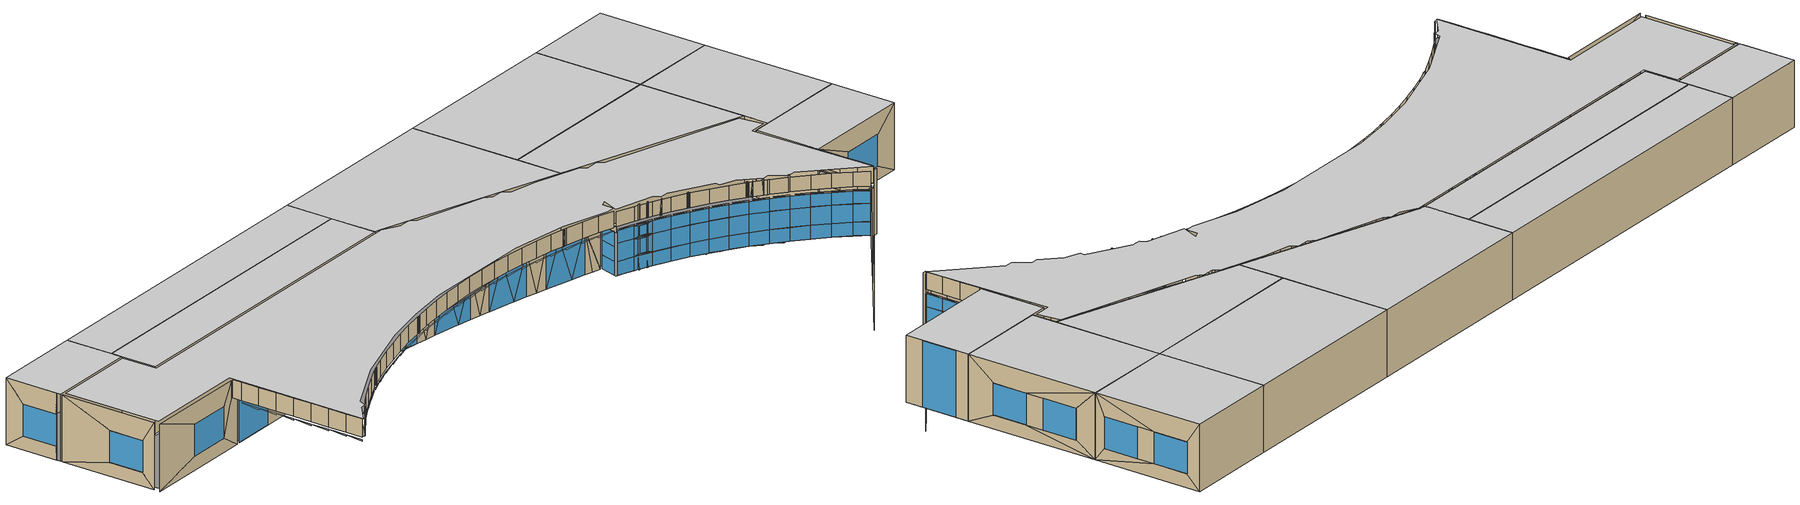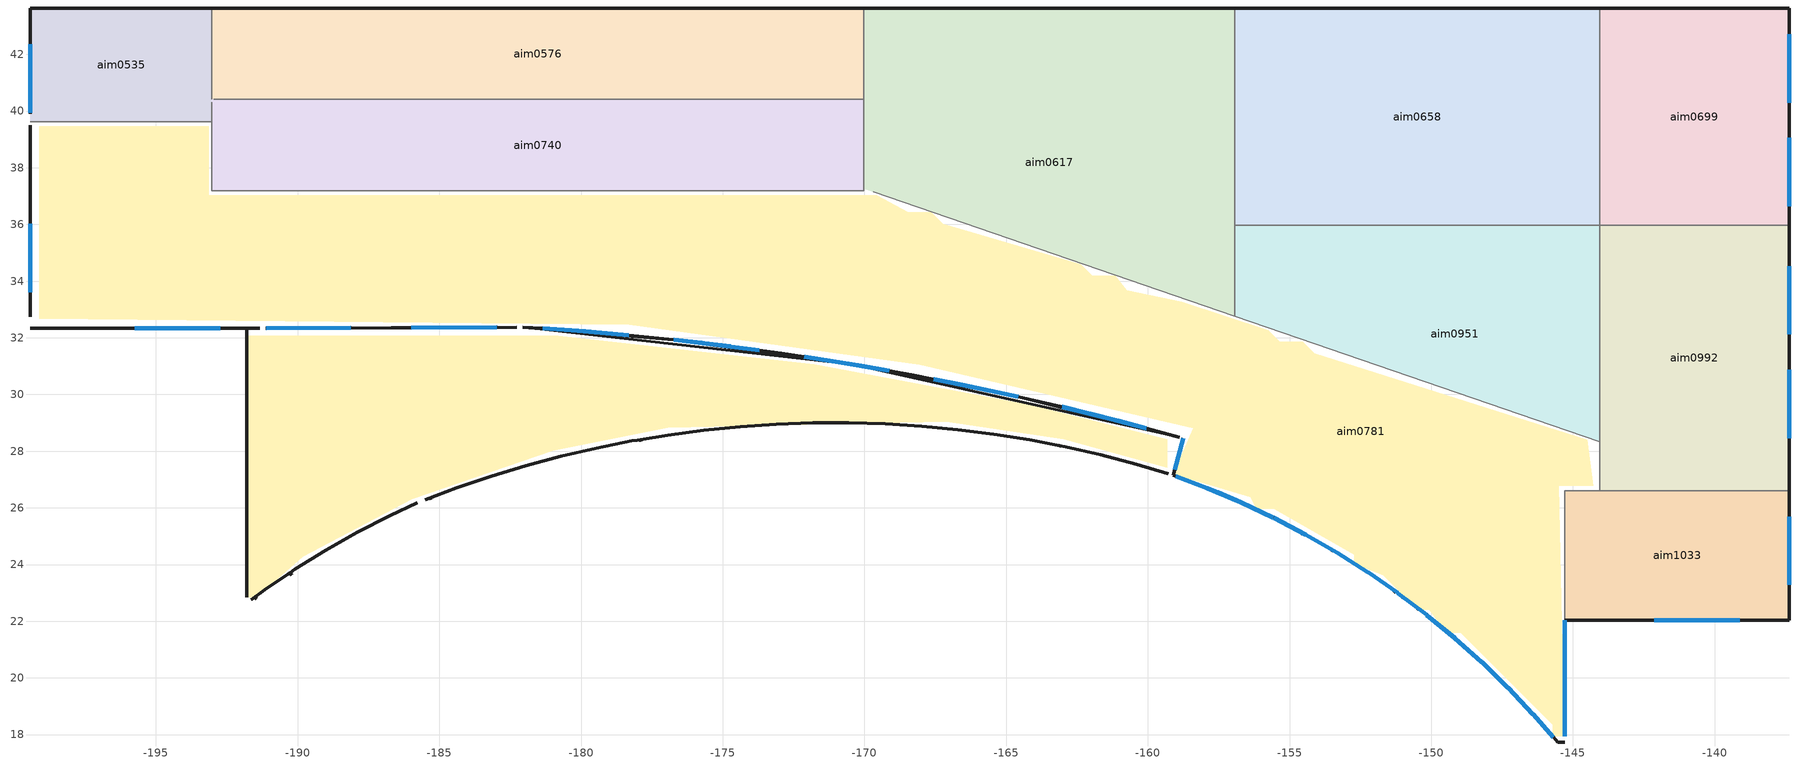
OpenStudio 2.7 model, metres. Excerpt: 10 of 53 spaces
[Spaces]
aim0535
 floor to aim2339: -199.43,39.63 -199.43,43.64 -193.03,43.64 -193.03,39.63 z12.5
 wall outside: -193.03,43.64 -199.43,43.64 z12.5:16.97; -199.43,42.37 -199.43,39.93 z13.41:15.55; -199.43,39.91,12.5 -199.43,39.91,16.97 -199.43,39.93,15.55 -199.43,39.93,13.41; -199.43,39.91,12.5 -199.43,39.93,13.41 -199.43,42.37,13.41 -199.43,43.64,12.5; -199.43,39.91,16.97 -199.43,43.64,16.97 -199.43,42.37,15.55 -199.43,39.93,15.55; -199.43,42.37,13.41 -199.43,42.37,15.55 -199.43,43.64,16.97 -199.43,43.64,12.5
 wall to aim0781: -199.43,39.63 -193.03,39.63 z12.5:16.97
 wall to aim0576: -193.03,40.41 -193.03,43.64 z12.5:16.97
 wall to aim0740: -193.03,39.63 -193.03,40.31 z12.5:16.97
 window: -199.43,42.36 -199.43,39.94 z13.42:15.54
 ceiling to aim0015: -193.03,39.63 -193.03,43.64 -199.43,43.64 -199.43,39.63 z16.97
aim0576
 floor to aim2380: -193.03,40.41 -193.03,43.64 -170.03,43.64 -170.03,40.41 z12.5
 wall outside: -170.03,43.64 -193.03,43.64 z12.5:16.97
 wall to aim0617: -170.03,40.41 -170.03,43.64 z12.5:16.97
 wall to aim0740: -192.95,40.41 -170.03,40.41 z12.5:16.97
 ceiling to aim0059: -170.03,40.41 -170.03,43.64 -193.03,43.64 -193.03,40.41 z16.97
aim0617
 floor to aim2421: -170.03,37.27 -170.03,43.64 -156.93,43.64 -156.93,32.76 z12.5
 wall outside: -156.93,43.64 -170.03,43.64 z12.5:16.97
 wall to aim0740: -170.03,40.41 -170.03,37.19 z12.5:16.97
 wall to aim0781: -169.69,37.15 -156.93,32.76 z12.5:16.97
 wall to aim0658: -156.93,35.97 -156.93,43.64 z12.5:16.97
 wall to aim0951: -156.93,32.76 -156.93,35.97 z12.5:16.97
 ceiling to aim0103: -156.93,32.76 -156.93,43.64 -170.03,43.64 -170.03,37.27 z16.97
aim0658
 floor to aim2462: -156.93,35.97 -156.93,43.64 -144.06,43.64 -144.06,35.97 z12.5
 wall outside: -144.06,43.64 -156.93,43.64 z12.5:16.97
 wall to aim0699: -144.06,35.97 -144.06,43.64 z12.5:16.97
 wall to aim0951: -156.93,35.97 -144.06,35.97 z12.5:16.97
 ceiling to aim0147: -144.06,35.97 -144.06,43.64 -156.93,43.64 -156.93,35.97 z16.97
aim0699
 floor to aim2503: -144.06,35.97 -144.06,43.64 -137.37,43.64 -137.37,35.97 z12.5
 wall outside: -137.37,43.64 -144.06,43.64 z12.5:16.97; -137.37,36.63 -137.37,39.07 -137.37,40.29 -137.37,42.72 z13.41:15.55; -137.37,35.97,12.5 -137.37,43.64,12.5 -137.37,42.72,13.41 -137.37,40.29,13.41; -137.37,42.72,13.41 -137.37,43.64,12.5 -137.37,43.64,16.97 -137.37,42.72,15.55; -137.37,35.97,16.97 -137.37,40.29,15.55 -137.37,42.72,15.55 -137.37,43.64,16.97; -137.37,35.97,12.5 -137.37,40.29,13.41 -137.37,39.07,13.41 -137.37,36.63,13.41; -137.37,35.97,12.5 -137.37,36.63,13.41 -137.37,36.63,15.55 -137.37,35.97,16.97; -137.37,35.97,16.97 -137.37,36.63,15.55 -137.37,39.07,15.55 -137.37,40.29,15.55
 wall to aim0992: -144.06,35.97 -137.37,35.97 z12.5:16.97
 window: -137.37,40.3 -137.37,42.71 / -137.37,36.64 -137.37,39.05 z13.42:15.54
 ceiling to aim0191: -137.37,35.97 -137.37,43.64 -144.06,43.64 -144.06,35.97 z16.97
aim0740
 floor to aim2544: -193.03,37.19 -193.03,40.41 -170.03,40.41 -170.03,37.19 z12.5
 wall to aim0781: -193.03,39.63 -193.03,37.19 -170.03,37.19 z12.5:16.97
 ceiling to aim0235: -170.03,37.19 -170.03,40.41 -193.03,40.41 -193.03,37.19 z16.97
aim0781
 floor outside: -191.74,22.85 -191.74,32.08 -180.8,32.08 -171.78,31.06 -164.18,29.64 -159.31,28.43 -159.31,27.41 -162.96,28.43 -167.11,29.04 -176.95,28.83 -181,28.02 -185.97,26.3 -189.82,24.27 -191.44,22.85 z15.75
 floor to aim2585: -199.13,32.67 -199.13,39.47 -193.13,39.47 -193.13,37.03 -169.57,37.03 -168.45,36.42 -167.64,36.42 -167.24,36.02 -162.36,34.59 -161.95,34.19 -161.14,34.19 -160.74,33.68 -158.81,33.27 -155.76,32.26 -155.35,31.85 -154.54,31.85 -154.13,31.45 -144.49,28.4 -144.28,26.78 -145.5,26.78 -145.3,17.94 -145.71,17.94 -145.71,18.35 -148.96,21.6 -149.46,21.6 -150.07,22.41 -150.48,22.41 -151.7,23.63 -152.71,24.03 -152.71,24.34 -155.56,25.96 -156.17,25.96 -156.37,26.37 -159.11,27.18 -158.4,28.81 -168.05,31.04 -178.31,32.46 z12.5
 wall outside: -145.54,17.74 -145.28,17.74 z12.5:16.87; -177.95,28.38 -177.9,28.39 -177.85,28.4 / -185.36,26.32 -185.31,26.34 -185.26,26.35 / -190.28,23.63 -190.24,23.66 -190.2,23.69 / -191.52,22.78 -191.48,22.81 -191.44,22.84 z15.75:16.87; -151.34,23.07 -151.3,23.04 -151.26,23.01 / -154.61,25.12 -154.56,25.09 -154.52,25.07 / -157.07,26.33 -157.02,26.31 -156.97,26.29 / -157.63,26.57 -157.58,26.55 -157.53,26.53 z15.84:16.87; -191.79,32.34 -191.79,31.7 -191.79,30.42 -191.79,29.14 -191.79,27.86 -191.79,26.57 -191.79,25.29 -191.79,24.01 -191.79,22.84 z15.75:16.97; -158.75,28.45 -159.06,27.33 z12.5:13.42; -158.75,28.45 -159.06,27.33 z13.42:14.4; -158.75,28.45 -159.06,27.33 z14.4:15.38; -158.75,28.45 -159.11,27.15 z15.38:15.75; -145.28,17.99 -145.28,19.17 -145.28,20.45 -145.28,21.84 z12.5:13.38; -145.28,17.94 -145.28,17.99 -145.28,19.17 -145.28,20.45 -145.28,22.04 z13.38:14.66; -145.28,17.94 -145.28,17.99 -145.28,19.17 -145.28,20.45 -145.28,22.04 / -156.72,26.2 -155.56,25.65 -154.43,25.05 -153.32,24.41 -152.23,23.72 -151.18,22.99 -150.16,22.22 -149.17,21.4 -148.21,20.55 -147.29,19.65 -146.41,18.72 -145.7,17.9 / -159.01,27.11 -157.9,26.7 z14.66:15.51; -145.28,17.99 -145.28,19.17 -145.28,20.45 -145.28,21.84 / -149.24,21.47 -149.17,21.4 z15.81:16.97; -145.28,17.94 -145.28,17.99 / -149.17,21.4 -148.21,20.55 -147.29,19.65 -146.41,18.72 -145.7,17.9 / -159.1,27.15 -157.9,26.7 -157.63,26.58 -157.54,26.54 -157.09,26.35 -157,26.31 -156.72,26.2 -155.56,25.65 -154.43,25.05 -153.32,24.41 -152.23,23.72 -151.18,22.99 -150.24,22.28 -150.16,22.22 -149.24,21.47 z15.81:16.8; -156.72,26.2 -155.56,25.65 -154.43,25.05 -153.32,24.41 -152.23,23.72 -151.18,22.99 -150.16,22.22 -149.17,21.4 -148.21,20.55 -147.29,19.65 -146.41,18.72 -145.7,17.9 / -159.01,27.11 -157.9,26.7 z12.53:13.44; -156.72,26.2 -155.56,25.65 -154.43,25.05 -153.32,24.41 -152.23,23.72 -151.18,22.99 -150.16,22.22 -149.17,21.4 -148.21,20.55 -147.29,19.65 -146.41,18.72 -145.7,17.9 / -159.01,27.11 -157.9,26.7 z13.44:14.66; -157.63,26.58 -157.54,26.54 -157.09,26.35 -157,26.31 z13.54:14.56; -157.54,26.54 -157.09,26.35 z14.76:15.42; -185.5,26.29 -184.39,26.7 -183.18,27.11 -181.95,27.49 -180.71,27.82 -179.46,28.11 -178.2,28.36 -178.01,28.39 / -177.91,28.41 -176.94,28.57 -175.67,28.74 -174.39,28.87 -173.11,28.95 -171.83,29 -170.55,29 -169.26,28.96 -167.98,28.88 -166.71,28.76 -165.43,28.6 -164.17,28.4 -163.2,28.21 -163.1,28.19 -162.91,28.15 -161.66,27.87 -160.42,27.54 -159.28,27.21 / -191.64,22.75 -191.16,23.1 -190.35,23.66 / -190.27,23.72 -190.1,23.83 -189.02,24.51 -187.9,25.14 -186.76,25.72 -185.77,26.18 z15.78:16.89; -178.01,28.39 -177.91,28.41 / -190.35,23.66 -190.27,23.72 z15.75:16.89; -199.43,36.03 -199.43,33.59 / -195.76,32.34 -192.72,32.34 z13.41:15.55; -186,32.36 -182.96,32.38 / -191.12,32.34 -188.12,32.35 z12.5:15.54; -145.6,17.81,9.34 -145.54,17.74,6.19 -145.54,17.74,15.65; -145.73,17.97,15.65 -145.6,17.81,9.34 -145.64,17.85,15.65; -145.64,17.85,15.65 -145.6,17.81,9.34 -145.54,17.74,15.65; -153.51,24.51,12.5 -153.47,24.48,12.5 -153.47,24.48,13.38 -153.51,24.51,12.94; -153.56,24.53,12.5 -153.51,24.51,12.5 -153.51,24.51,12.94; -157.03,26.32,12.5 -156.99,26.3,12.5 -156.99,26.3,13.38 -157.03,26.32,12.94; -157.08,26.34,12.5 -157.03,26.32,12.5 -157.03,26.32,12.94; -157.59,26.56,12.5 -157.55,26.54,12.5 -157.55,26.54,13.38 -157.59,26.56,12.94; -157.64,26.58,12.5 -157.59,26.56,12.5 -157.59,26.56,12.94; -153.51,24.51,13.58 -153.47,24.48,13.58 -153.47,24.48,14.57 -153.51,24.51,14.07; -153.56,24.53,13.58 -153.51,24.51,13.58 -153.51,24.51,14.07; -157.03,26.32,13.58 -156.99,26.3,13.58 -156.99,26.3,14.57 -157.03,26.32,14.07; -157.08,26.34,13.58 -157.03,26.32,13.58 -157.03,26.32,14.07; -157.59,26.56,13.58 -157.55,26.54,13.58 -157.55,26.54,14.57 -157.59,26.56,14.07; -157.64,26.58,13.58 -157.59,26.56,13.58 -157.59,26.56,14.07; -163.11,28.19,15.75 -163.06,28.18,15.75 -163.06,28.18,16.87 -163.11,28.19,16.31; -163.17,28.2,15.75 -163.11,28.19,15.75 -163.11,28.19,16.31; -156.19,25.93,15.75 -156.14,25.91,15.75 -156.14,25.91,16.87 -156.19,25.93,16.31; -156.24,25.95,15.75 -156.19,25.93,15.75 -156.19,25.93,16.31; -150.49,22.44,16.36 -150.45,22.41,15.84 -150.45,22.41,16.87 -150.49,22.44,16.87; -150.53,22.47,16.87 -150.49,22.44,16.36 -150.49,22.44,16.87; -151.06,22.86,15.84 -151.01,22.83,15.84 -151.01,22.83,16.87 -151.06,22.86,16.36; -151.1,22.89,15.84 -151.06,22.86,15.84 -151.06,22.86,16.36; -145.28,20.45,15.61 -145.28,21.84,15.51 -145.28,21.84,15.61; -145.28,19.17,15.61 -145.28,20.45,15.51 -145.28,20.45,15.61; -145.28,17.99,15.61 -145.28,19.17,15.51 -145.28,19.17,15.61; -157.9,26.7,12.53 -157.63,26.58,12.53 -157.63,26.58,13.35 -157.54,26.54,12.53 -157.09,26.35,12.53 -157.09,26.35,13.35 -157,26.31,12.53 -156.72,26.2,12.53 -156.72,26.2,13.44 -157.9,26.7,13.44; -157.09,26.35,12.53 -157,26.31,12.53 -157.09,26.35,13.35; -157.63,26.58,12.53 -157.54,26.54,12.53 -157.63,26.58,13.35; -157.09,26.35,13.54 -156.72,26.2,13.44 -157,26.31,13.54; -157.54,26.54,13.54 -156.72,26.2,13.44 -157.09,26.35,13.54; -157,26.31,13.54 -156.72,26.2,13.44 -156.72,26.2,14.66 -157,26.31,14.56; -157.09,26.35,14.56 -157,26.31,14.56 -156.72,26.2,14.66; -157.54,26.54,14.56 -157.09,26.35,14.56 -156.72,26.2,14.66; -157.9,26.7,13.44 -157.54,26.54,13.54 -157.63,26.58,13.54; -157.9,26.7,13.44 -156.72,26.2,13.44 -157.54,26.54,13.54; -157.9,26.7,13.44 -157.63,26.58,13.54 -157.63,26.58,14.56 -157.9,26.7,14.66; -157.9,26.7,14.66 -157.63,26.58,14.56 -157.54,26.54,14.56; -157.9,26.7,14.66 -157.54,26.54,14.56 -156.72,26.2,14.66; -157.09,26.35,14.76 -156.72,26.2,14.66 -157,26.31,14.76; -157.54,26.54,14.76 -156.72,26.2,14.66 -157.09,26.35,14.76; -157,26.31,14.76 -156.72,26.2,14.66 -156.72,26.2,15.51 -157,26.31,15.42; -157.09,26.35,15.42 -157,26.31,15.42 -156.72,26.2,15.51; -157.54,26.54,15.42 -157.09,26.35,15.42 -156.72,26.2,15.51; -157.9,26.7,14.66 -157.54,26.54,14.76 -157.63,26.58,14.76; -157.9,26.7,14.66 -156.72,26.2,14.66 -157.54,26.54,14.76; -157.9,26.7,14.66 -157.63,26.58,14.76 -157.63,26.58,15.42 -157.9,26.7,15.51; -157.9,26.7,15.51 -157.63,26.58,15.42 -157.54,26.54,15.42; -157.9,26.7,15.51 -157.54,26.54,15.42 -156.72,26.2,15.51; -146.41,18.72,15.61 -145.7,17.9,15.51 -145.7,17.9,15.61; -147.29,19.65,15.61 -146.41,18.72,15.51 -146.41,18.72,15.61; -148.21,20.55,15.61 -147.29,19.65,15.51 -147.29,19.65,15.61; -149.17,21.4,15.61 -148.21,20.55,15.51 -148.21,20.55,15.61; -150.16,22.22,15.61 -149.17,21.4,15.51 -149.17,21.4,15.61; -151.18,22.99,15.61 -150.16,22.22,15.51 -150.16,22.22,15.61; -152.23,23.72,15.61 -151.18,22.99,15.51 -151.18,22.99,15.61; -153.32,24.41,15.61 -152.23,23.72,15.51 -152.23,23.72,15.61; -154.43,25.05,15.61 -153.32,24.41,15.51 -153.32,24.41,15.61; -155.56,25.65,15.61 -154.43,25.05,15.51 -154.43,25.05,15.61; -156.72,26.2,15.61 -155.56,25.65,15.51 -155.56,25.65,15.61; -157.9,26.7,15.61 -156.72,26.2,15.51 -156.72,26.2,15.61; -159.01,27.11,15.61 -157.9,26.7,15.51 -157.9,26.7,15.61; -199.43,32.74,12.5 -199.43,32.74,16.97 -199.43,33.59,15.55 -199.43,33.59,13.41; -199.43,32.74,12.5 -199.43,33.59,13.41 -199.43,36.03,13.41 -199.43,39.5,12.5; -199.43,32.74,16.97 -199.43,39.5,16.97 -199.43,36.03,15.55 -199.43,33.59,15.55; -199.43,36.03,13.41 -199.43,36.03,15.55 -199.43,39.5,16.97 -199.43,39.5,12.5; -192.72,32.34,13.41 -191.33,32.34,12.5 -191.33,32.34,15.75 -191.94,32.34,15.75; -199.43,32.34,12.5 -191.33,32.34,12.5 -192.72,32.34,13.41 -195.76,32.34,13.41; -192.72,32.34,13.41 -191.94,32.34,15.75 -191.94,32.34,16.97 -192.72,32.34,15.55; -199.43,32.34,12.5 -195.76,32.34,13.41 -195.76,32.34,15.55 -199.43,32.34,16.97; -199.43,32.34,16.97 -195.76,32.34,15.55 -192.72,32.34,15.55 -191.94,32.34,16.97; -191.12,32.34,15.54 -188.12,32.35,15.54 -188.12,32.35,12.5 -186,32.36,12.5 -186,32.36,15.54 -182.96,32.38,15.54 -182.96,32.38,12.5 -182.26,32.38,12.5 -182.26,32.38,15.75 -191.12,32.34,15.75; -182.06,32.38,12.5 -181.36,32.34,15.54 -182.06,32.38,15.75; -182.06,32.38,15.75 -181.36,32.34,15.54 -179.33,32.18,15.54; -182.06,32.38,15.75 -179.33,32.18,15.54 -178.32,32.09,15.54; -182.06,32.38,15.75 -178.32,32.09,15.54 -176.73,31.93,15.54; -176.73,31.93,15.54 -174.71,31.69,15.54 -170.38,31.05,15.75; -182.06,32.38,15.75 -176.73,31.93,15.54 -170.38,31.05,15.75; -174.71,31.69,15.54 -173.71,31.56,15.54 -170.38,31.05,15.75; -173.71,31.56,15.54 -172.13,31.33,15.54 -170.38,31.05,15.75; -173.71,31.56,15.54 -172.92,31.45,12.5 -172.13,31.33,15.54; -178.32,32.09,15.54 -177.26,31.99,12.5 -176.73,31.93,15.54; -182.06,32.38,12.5 -181.71,32.36,12.5 -181.36,32.34,15.54; -181.71,32.36,12.5 -181.36,32.34,12.5 -181.36,32.34,15.54; -178.32,32.09,12.5 -177.26,31.99,12.5 -178.32,32.09,15.54; -177.26,31.99,12.5 -176.73,31.93,12.5 -176.73,31.93,15.54; -173.71,31.56,12.5 -172.92,31.45,12.5 -173.71,31.56,15.54; -172.92,31.45,12.5 -172.13,31.33,12.5 -172.13,31.33,15.54; -172.13,31.33,15.54 -170.12,31.01,15.54 -170.38,31.05,15.75; -170.38,31.05,15.75 -169.12,30.84,15.54 -167.55,30.54,15.54; -170.38,31.05,15.75 -167.55,30.54,15.54 -165.56,30.14,15.54; -170.38,31.05,15.75 -170.12,31.01,15.54 -169.12,30.84,15.54; -169.12,30.84,15.54 -168.34,30.69,12.5 -167.55,30.54,15.54; -164.57,29.92,15.54 -163.01,29.56,15.54 -158.9,28.49,15.75; -170.38,31.05,15.75 -165.56,30.14,15.54 -164.57,29.92,15.54; -163.01,29.56,15.54 -161.04,29.07,15.54 -158.9,28.49,15.75; -161.04,29.07,15.54 -160.06,28.81,15.54 -158.9,28.49,15.75; -160.06,28.81,15.54 -158.9,28.49,12.5 -158.9,28.49,15.75; -164.57,29.92,15.54 -163.79,29.74,12.5 -163.01,29.56,15.54; -170.38,31.05,15.75 -164.57,29.92,15.54 -158.9,28.49,15.75; -169.12,30.84,12.5 -168.34,30.69,12.5 -169.12,30.84,15.54; -168.34,30.69,12.5 -167.55,30.54,12.5 -167.55,30.54,15.54; -163.79,29.74,12.5 -163.01,29.56,12.5 -163.01,29.56,15.54; -164.57,29.92,12.5 -163.79,29.74,12.5 -164.57,29.92,15.54; -160.06,28.81,12.5 -159.48,28.66,12.5 -160.06,28.81,15.54; -160.06,28.81,15.54 -159.48,28.66,12.5 -158.9,28.49,12.5; -181.36,32.34,12.5 -180.35,32.26,15.54 -181.36,32.34,15.54; -181.36,32.34,12.5 -179.84,32.22,12.5 -180.35,32.26,15.54; -179.84,32.22,12.5 -178.32,32.09,12.5 -178.32,32.09,15.54; -180.35,32.26,15.54 -179.84,32.22,12.5 -178.32,32.09,15.54; -163.01,29.56,12.5 -162.03,29.32,15.54 -163.01,29.56,15.54; -163.01,29.56,12.5 -161.04,29.07,12.5 -162.03,29.32,15.54; -161.04,29.07,12.5 -160.06,28.81,12.5 -160.06,28.81,15.54; -162.03,29.32,15.54 -161.04,29.07,12.5 -160.06,28.81,15.54; -167.55,30.54,12.5 -166.56,30.34,15.54 -167.55,30.54,15.54; -167.55,30.54,12.5 -165.56,30.14,12.5 -166.56,30.34,15.54; -165.56,30.14,12.5 -164.57,29.92,12.5 -164.57,29.92,15.54; -166.56,30.34,15.54 -165.56,30.14,12.5 -164.57,29.92,15.54; -172.13,31.33,12.5 -171.12,31.18,15.54 -172.13,31.33,15.54; -172.13,31.33,12.5 -170.12,31.01,12.5 -171.12,31.18,15.54; -170.12,31.01,12.5 -169.12,30.84,12.5 -169.12,30.84,15.54; -171.12,31.18,15.54 -170.12,31.01,12.5 -169.12,30.84,15.54; -176.73,31.93,12.5 -175.72,31.82,15.54 -176.73,31.93,15.54; -176.73,31.93,12.5 -174.71,31.69,12.5 -175.72,31.82,15.54; -174.71,31.69,12.5 -173.71,31.56,12.5 -173.71,31.56,15.54; -175.72,31.82,15.54 -174.71,31.69,12.5 -173.71,31.56,15.54
 wall to aim1033: -145.28,22.04 -145.28,26.61 -144.06,26.61 z12.5:16.97
 wall to aim0992: -144.06,26.61 -144.06,28.32 z12.5:16.97
 wall to aim0951: -144.06,28.32 -156.93,32.76 z12.5:16.97
 window: -158.75,28.45 -159.06,27.34 z12.5:13.41; -158.75,28.45 -159.06,27.34 z13.42:14.4; -158.75,28.45 -159.06,27.34 z14.41:15.37; -145.28,20.46 -145.28,21.83 / -145.28,19.18 -145.28,20.45 / -145.28,18 -145.28,19.17 z12.5:13.37; -145.28,20.46 -145.28,22.03 / -145.28,19.18 -145.28,20.45 / -145.28,18 -145.28,19.17 z13.39:14.66; -145.28,17.94 -145.28,17.99 z13.38:14.66; -145.28,20.46 -145.28,22.03 / -145.28,19.18 -145.28,20.45 / -145.28,18 -145.28,19.17 / -147.29,19.65 -146.41,18.72 / -146.41,18.72 -145.7,17.9 / -148.21,20.54 -147.3,19.66 / -149.16,21.4 -148.22,20.55 / -150.15,22.22 -149.17,21.41 / -151.17,22.99 -150.16,22.22 / -152.23,23.72 -151.18,23 / -153.31,24.41 -152.24,23.73 / -154.42,25.05 -153.32,24.41 / -155.56,25.65 -154.43,25.06 / -156.72,26.19 -155.57,25.65 / -159.01,27.11 -157.91,26.7 z14.67:15.51; -145.28,17.94 -145.28,17.99 z14.66:15.51; -146.41,18.72 -145.7,17.9 / -147.29,19.65 -146.42,18.72 / -148.21,20.54 -147.3,19.66 / -149.16,21.4 -148.22,20.55 / -150.15,22.22 -149.17,21.41 / -151.17,22.99 -150.16,22.22 / -152.23,23.72 -151.18,23 / -153.31,24.41 -152.24,23.73 / -154.42,25.05 -153.32,24.41 / -155.56,25.65 -154.43,25.06 / -156.72,26.19 -155.57,25.65 / -159.01,27.11 -157.91,26.7 z12.53:13.44; -146.41,18.72 -145.7,17.91 / -147.29,19.65 -146.42,18.72 / -148.21,20.54 -147.3,19.66 / -149.16,21.4 -148.22,20.55 / -150.15,22.21 -149.17,21.41 / -151.17,22.99 -150.16,22.22 / -152.23,23.72 -151.18,23 / -153.31,24.41 -152.24,23.73 / -154.42,25.05 -153.32,24.41 / -155.56,25.65 -154.43,25.06 / -156.72,26.19 -155.57,25.65 / -159.01,27.11 -157.91,26.7 z13.45:14.66; -157.63,26.58 -157.54,26.54 / -157.54,26.54 -157.09,26.35 / -157.09,26.35 -157,26.31 z13.55:14.56; -157.54,26.54 -157.09,26.35 z14.76:15.42; -199.43,36.02 -199.43,33.6 / -195.75,32.34 -192.73,32.34 z13.42:15.54; -185.99,32.36 -182.97,32.38 / -191.11,32.34 -188.13,32.35 z12.51:15.53; -157.9,26.69,12.53 -157.63,26.58,12.53 -157.63,26.58,13.36 -157.54,26.54,12.53 -157.09,26.35,12.53 -157.09,26.35,13.36 -156.99,26.31,12.53 -156.73,26.2,12.53 -156.73,26.2,13.44 -157.9,26.69,13.44; -157.09,26.35,12.53 -157,26.31,12.53 -157.09,26.35,13.35; -157.63,26.58,12.53 -157.54,26.54,12.53 -157.63,26.58,13.35; -157.09,26.35,13.54 -156.72,26.2,13.44 -157,26.31,13.54; -157.54,26.54,13.54 -156.72,26.2,13.44 -157.09,26.35,13.54; -156.99,26.31,13.55 -156.72,26.2,13.45 -156.72,26.2,14.66 -156.99,26.31,14.56; -157.09,26.35,14.56 -157,26.31,14.56 -156.72,26.2,14.66; -157.54,26.54,14.56 -157.09,26.35,14.56 -156.72,26.2,14.66; -157.9,26.7,13.44 -157.54,26.54,13.54 -157.63,26.58,13.54; -157.9,26.7,13.44 -156.72,26.2,13.44 -157.54,26.54,13.54; -157.9,26.7,13.45 -157.63,26.58,13.55 -157.63,26.58,14.56 -157.9,26.7,14.66; -157.9,26.7,14.66 -157.63,26.58,14.56 -157.54,26.54,14.56; -157.9,26.7,14.66 -157.54,26.54,14.56 -156.72,26.2,14.66; -157.54,26.54,14.76 -156.72,26.2,14.66 -157.09,26.35,14.76; -156.99,26.31,14.76 -156.72,26.2,14.66 -156.72,26.2,15.51 -156.99,26.31,15.42; -157.54,26.54,15.42 -157.09,26.35,15.42 -156.72,26.2,15.51; -157.9,26.7,14.66 -156.72,26.2,14.66 -157.54,26.54,14.76; -157.9,26.7,14.66 -157.63,26.58,14.76 -157.63,26.58,15.42 -157.9,26.7,15.51; -157.9,26.7,15.51 -157.54,26.54,15.42 -156.72,26.2,15.51; -181.36,32.34,12.51 -180.35,32.26,15.54 -181.35,32.34,15.54; -181.35,32.34,12.5 -179.85,32.23,12.51 -180.35,32.26,15.53; -179.83,32.22,12.5 -178.33,32.09,12.51 -178.32,32.09,15.53; -180.33,32.26,15.53 -179.84,32.22,12.51 -178.33,32.09,15.54; -163.01,29.56,12.51 -162.03,29.32,15.54 -163.01,29.56,15.54; -163,29.56,12.51 -161.05,29.07,12.51 -162.03,29.32,15.53; -161.03,29.07,12.5 -160.07,28.81,12.5 -160.06,28.81,15.54; -162.01,29.32,15.54 -161.04,29.07,12.51 -160.07,28.82,15.54; -167.55,30.54,12.51 -166.56,30.34,15.54 -167.54,30.54,15.54; -167.54,30.54,12.51 -165.57,30.14,12.51 -166.56,30.34,15.53; -165.55,30.13,12.5 -164.57,29.92,12.5 -164.57,29.92,15.54; -166.54,30.34,15.54 -165.56,30.14,12.51 -164.58,29.92,15.54; -172.13,31.33,12.51 -171.13,31.18,15.54 -172.12,31.33,15.54; -172.11,31.33,12.51 -170.13,31.01,12.51 -171.12,31.18,15.53; -170.11,31.01,12.5 -169.13,30.84,12.5 -169.12,30.84,15.54; -171.11,31.17,15.54 -170.12,31.01,12.51 -169.13,30.84,15.54; -176.73,31.93,12.51 -175.73,31.82,15.54 -176.72,31.93,15.54; -176.72,31.93,12.51 -174.73,31.69,12.51 -175.72,31.82,15.53; -174.71,31.69,12.5 -173.71,31.56,12.5 -173.71,31.56,15.54; -175.71,31.81,15.54 -174.71,31.69,12.51 -173.72,31.56,15.54
 ceiling to aim0279: -191.71,32.67 -191.71,22.81 -190.49,23.83 -190.09,23.83 -189.88,24.34 -185.92,26.37 -181.05,27.99 -178.1,28.6 -175.06,29.01 -167.03,29.01 -162.97,28.4 -159.72,27.38 -159.11,27.38 -159.11,28.2 -158.6,28.4 -159.11,27.18 -156.37,26.37 -156.17,25.96 -155.56,25.96 -152.71,24.34 -152.71,24.03 -151.7,23.63 -150.48,22.41 -150.07,22.41 -149.26,21.39 -148.75,21.39 -145.3,17.94 -145.5,26.78 -144.28,26.78 -144.49,28.4 -154.13,31.45 -154.54,31.85 -155.35,31.85 -155.76,32.26 -158.81,33.27 -160.74,33.68 -161.14,34.19 -161.95,34.19 -162.36,34.59 -167.24,36.02 -167.64,36.42 -168.45,36.42 -169.57,37.03 -193.13,37.03 -193.13,39.47 -199.13,39.47 -199.13,32.67 z16.97
aim0951
 floor to aim2725: -156.93,32.76 -156.93,35.97 -144.06,35.97 -144.06,28.32 z12.5
 wall to aim0992: -144.06,28.32 -144.06,35.97 z12.5:16.97
 ceiling to aim0404: -144.06,28.32 -144.06,35.97 -156.93,35.97 -156.93,32.76 z16.97
aim0992
 floor to aim2766: -144.06,26.61 -144.06,35.97 -137.37,35.97 -137.37,26.61 z12.5
 wall outside: -137.37,28.45 -137.37,30.89 -137.37,32.11 -137.37,34.55 z13.41:15.55; -137.37,30.89,13.41 -137.37,35.97,12.5 -137.37,34.55,13.41 -137.37,32.11,13.41; -137.37,34.55,13.41 -137.37,35.97,12.5 -137.37,35.97,16.97 -137.37,34.55,15.55; -137.37,30.89,15.55 -137.37,32.11,15.55 -137.37,34.55,15.55 -137.37,35.97,16.97; -137.37,26.61,12.5 -137.37,35.97,12.5 -137.37,30.89,13.41 -137.37,28.45,13.41; -137.37,26.61,12.5 -137.37,28.45,13.41 -137.37,28.45,15.55 -137.37,26.61,16.97; -137.37,26.61,16.97 -137.37,28.45,15.55 -137.37,30.89,15.55 -137.37,35.97,16.97
 wall to aim1033: -144.06,26.61 -137.37,26.61 z12.5:16.97
 window: -137.37,28.46 -137.37,30.88 / -137.37,32.12 -137.37,34.53 z13.42:15.54
 ceiling to aim0448: -137.37,26.61 -137.37,35.97 -144.06,35.97 -144.06,26.61 z16.97
aim1033
 floor to aim2807: -145.28,22.04 -145.28,26.61 -137.37,26.61 -137.37,22.04 z12.5
 wall outside: -142.14,22.04 -139.1,22.04 z13.41:15.55; -137.37,22.04 -137.37,23.27 -137.37,25.71 -137.37,26.61 z12.5:16.97; -145.28,22.04,16.97 -142.14,22.04,15.55 -139.1,22.04,15.55 -137.37,22.04,16.97; -139.1,22.04,13.41 -137.37,22.04,12.5 -137.37,22.04,16.97 -139.1,22.04,15.55; -145.28,22.04,12.5 -142.14,22.04,13.41 -142.14,22.04,15.55 -145.28,22.04,16.97; -145.28,22.04,12.5 -137.37,22.04,12.5 -139.1,22.04,13.41 -142.14,22.04,13.41
 window: -142.13,22.04 -139.11,22.04 z13.42:15.54; -137.37,23.28 -137.37,25.69 z12.51:16.95
 ceiling to aim0492: -137.37,22.04 -137.37,26.61 -145.28,26.61 -145.28,22.04 z16.97
shading: -191.79,22.84,15.49 -191.79,24.01,15.59 -191.79,22.84,15.59; -191.79,24.01,15.49 -191.79,25.29,15.59 -191.79,24.01,15.59; -191.79,25.29,15.49 -191.79,26.57,15.59 -191.79,25.29,15.59; -191.79,26.57,15.49 -191.79,27.86,15.59 -191.79,26.57,15.59; -191.79,27.86,15.49 -191.79,29.14,15.59 -191.79,27.86,15.59; -191.79,29.14,15.49 -191.79,30.42,15.59 -191.79,29.14,15.59; -191.79,30.42,15.49 -191.79,31.7,15.59 -191.79,30.42,15.59; -185.5,26.29,15.48 -184.39,26.7,15.58 -185.5,26.29,15.58; -184.39,26.7,15.48 -183.18,27.11,15.58 -184.39,26.7,15.58; -183.18,27.11,15.48 -181.95,27.49,15.58 -183.18,27.11,15.58; -181.95,27.49,15.48 -180.71,27.82,15.58 -181.95,27.49,15.58; -180.71,27.82,15.48 -179.46,28.11,15.58 -180.71,27.82,15.58; -179.46,28.11,15.48 -178.2,28.36,15.58 -179.46,28.11,15.58; -178.2,28.36,15.48 -176.94,28.57,15.58 -178.2,28.36,15.58; -176.94,28.57,15.48 -175.67,28.74,15.58 -176.94,28.57,15.58; -175.67,28.74,15.48 -174.39,28.87,15.58 -175.67,28.74,15.58; -174.39,28.87,15.48 -173.11,28.95,15.58 -174.39,28.87,15.58; -173.11,28.95,15.48 -171.83,29,15.58 -173.11,28.95,15.58; -171.83,29,15.48 -170.55,29,15.58 -171.83,29,15.58; -170.55,29,15.48 -169.26,28.96,15.58 -170.55,29,15.58; -169.26,28.96,15.48 -167.98,28.88,15.58 -169.26,28.96,15.58; -167.98,28.88,15.48 -166.71,28.76,15.58 -167.98,28.88,15.58; -166.71,28.76,15.48 -165.43,28.6,15.58 -166.71,28.76,15.58; -165.43,28.6,15.48 -164.17,28.4,15.58 -165.43,28.6,15.58; -164.17,28.4,15.48 -162.91,28.15,15.58 -164.17,28.4,15.58; -162.91,28.15,15.48 -161.66,27.87,15.58 -162.91,28.15,15.58; -161.66,27.87,15.48 -160.42,27.54,15.58 -161.66,27.87,15.58; -160.42,27.54,15.48 -159.28,27.21,15.58 -160.42,27.54,15.58; -191.16,23.1,15.48 -190.1,23.83,15.58 -191.16,23.1,15.58; -190.1,23.83,15.48 -189.02,24.51,15.58 -190.1,23.83,15.58; -189.02,24.51,15.48 -187.9,25.14,15.58 -189.02,24.51,15.58; -187.9,25.14,15.48 -186.76,25.72,15.58 -187.9,25.14,15.58; -186.76,25.72,15.48 -185.77,26.18,15.58 -186.76,25.72,15.58
[Building]
Project Name
[ThermalZone] Use Ideal Air Loads=No
aim0535 ThermalZone; aim0576 ThermalZone; aim0617 ThermalZone; aim0658 ThermalZone; aim0699 ThermalZone; aim0740 ThermalZone; aim0781 ThermalZone; aim0951 ThermalZone; aim0992 ThermalZone; aim1033 ThermalZone
[Space]
Name | Thermal Zone | Design Specification Outdoor Air Object
aim0535 | aim0535 ThermalZone | aim0535_ventilation
aim0576 | aim0576 ThermalZone | aim0576_ventilation
aim0617 | aim0617 ThermalZone | aim0617_ventilation
aim0658 | aim0658 ThermalZone | aim0658_ventilation
aim0699 | aim0699 ThermalZone | aim0699_ventilation
aim0740 | aim0740 ThermalZone | aim0740_ventilation
aim0781 | aim0781 ThermalZone | aim0781_ventilation
aim0951 | aim0951 ThermalZone | aim0951_ventilation
aim0992 | aim0992 ThermalZone | aim0992_ventilation
aim1033 | aim1033 ThermalZone | aim1033_ventilation
[SpaceInfiltration:DesignFlowRate] Schedule=Always On Discrete; Design Flow Rate Calculation Method=Flow/Space; Design Flow Rate {m3/s}=0
Name | Space or SpaceType
aim0535_infiltration | aim0535
aim0576_infiltration | aim0576
aim0617_infiltration | aim0617
aim0658_infiltration | aim0658
aim0699_infiltration | aim0699
aim0740_infiltration | aim0740
aim0781_infiltration | aim0781
aim0951_infiltration | aim0951
aim0992_infiltration | aim0992
aim1033_infiltration | aim1033
[DesignSpecification:OutdoorAir] Outdoor Air Flow per Person {m3/s-person}=0; Outdoor Air Flow per Floor Area {m3/s-m2}=0; Outdoor Air Flow Rate {m3/s}=0; Outdoor Air Flow Air Changes per Hour {1/hr}=0
aim0535_ventilation; aim0576_ventilation; aim0617_ventilation; aim0658_ventilation; aim0699_ventilation; aim0740_ventilation; aim0781_ventilation; aim0951_ventilation; aim0992_ventilation; aim1033_ventilation
[Schedule:Constant]
Always On Discrete: Value=1
